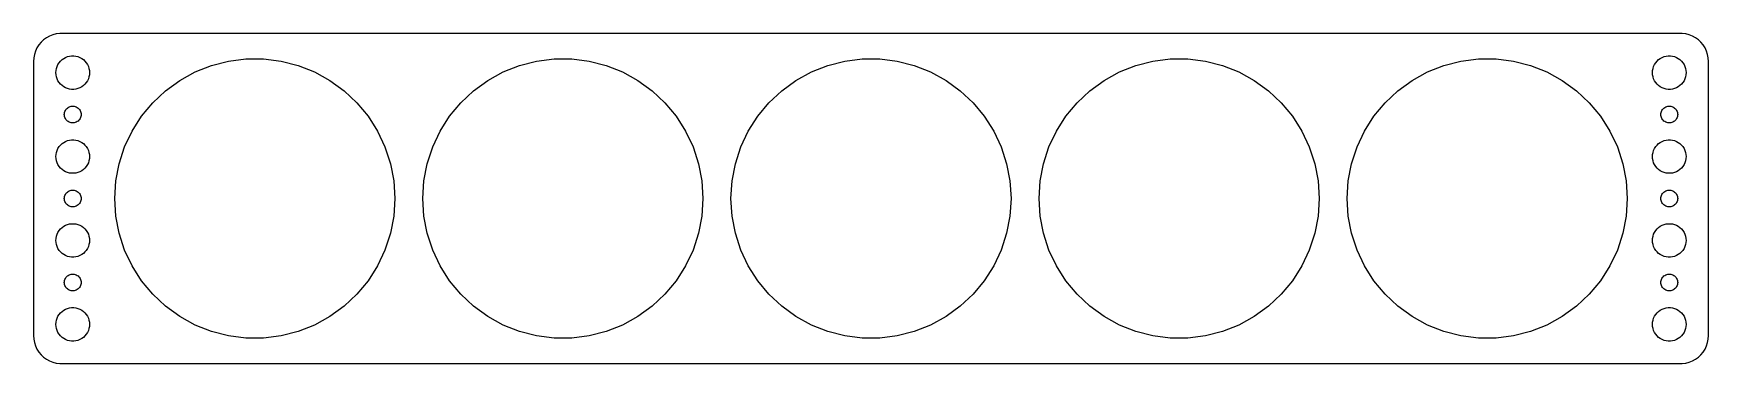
# Model space of a CAD drawing. Header units: metres. Extents: x -150 to 150, y -29 to 29.
import ezdxf

# ---------------------------------------------------------------- set-up
doc = ezdxf.new("R2010")
doc.units = ezdxf.units.M

msp = doc.modelspace()

# ---------------------------------------------------------------- linework, layer by layer
for p, q in [((-148.545, 27.4389), (-148.882, 26.9088)), ((-148.145, 27.9227), (-148.545, 27.4389)), ((-147.687, 28.3526), (-148.145, 27.9227)), ((-147.179, 28.7216), (-147.687, 28.3526)), ((-146.629, 29.0241), (-147.179, 28.7216)), ((-146.045, 29.2553), (-146.629, 29.0241)), ((-145.437, 29.4114), (-146.045, 29.2553)), ((-144.814, 29.4901), (-145.437, 29.4114)), ((144.814, 29.4901), (-144.814, 29.4901)), ((145.437, 29.4114), (144.814, 29.4901)), ((146.045, 29.2553), (145.437, 29.4114)), ((146.629, 29.0241), (146.045, 29.2553)), ((147.179, 28.7216), (146.629, 29.0241)), ((147.687, 28.3526), (147.179, 28.7216)), ((148.145, 27.9227), (147.687, 28.3526)), ((148.545, 27.4389), (148.145, 27.9227)), ((148.882, 26.9088), (148.545, 27.4389)), ((-149.461, 25.1267), (-149.5, 24.5)), ((-149.5, 24.5), (-149.5, -24.5)), ((-149.343, 25.7434), (-149.461, 25.1267)), ((-149.149, 26.3406), (-149.343, 25.7434)), ((-148.882, 26.9088), (-149.149, 26.3406)), ((-145.289, 23.6044), (-145.129, 23.9453)), ((-145.129, 23.9453), (-144.927, 24.2634)), ((-144.927, 24.2634), (-144.687, 24.5536)), ((-144.687, 24.5536), (-144.412, 24.8115)), ((-144.412, 24.8115), (-144.107, 25.033)), ((-144.107, 25.033), (-143.777, 25.2145)), ((-143.777, 25.2145), (-143.427, 25.3532)), ((-143.427, 25.3532), (-143.062, 25.4469)), ((-143.062, 25.4469), (-142.688, 25.4941)), ((-142.688, 25.4941), (-142.312, 25.4941)), ((-142.312, 25.4941), (-141.938, 25.4469)), ((-141.938, 25.4469), (-141.573, 25.3532)), ((-141.573, 25.3532), (-141.223, 25.2145)), ((-141.223, 25.2145), (-140.893, 25.033)), ((-140.893, 25.033), (-140.588, 24.8115)), ((-140.588, 24.8115), (-140.313, 24.5536)), ((-140.313, 24.5536), (-140.073, 24.2634)), ((-140.073, 24.2634), (-139.871, 23.9453)), ((-139.871, 23.9453), (-139.711, 23.6044)), ((-117.725, 23.7764), (-114.685, 24.5572)), ((-114.685, 24.5572), (-111.57, 24.9507)), ((-111.57, 24.9507), (-108.43, 24.9507)), ((-108.43, 24.9507), (-105.315, 24.5572)), ((-105.315, 24.5572), (-102.275, 23.7764)), ((-62.7254, 23.7764), (-59.6845, 24.5572)), ((-59.6845, 24.5572), (-56.5698, 24.9507)), ((-56.5698, 24.9507), (-53.4302, 24.9507)), ((-53.4302, 24.9507), (-50.3155, 24.5572)), ((-50.3155, 24.5572), (-47.2746, 23.7764)), ((-7.72542, 23.7764), (-4.68452, 24.5572)), ((-4.68452, 24.5572), (-1.56975, 24.9507)), ((-1.56975, 24.9507), (1.56975, 24.9507)), ((1.56975, 24.9507), (4.68452, 24.5572)), ((4.68452, 24.5572), (7.72542, 23.7764)), ((47.2746, 23.7764), (50.3155, 24.5572)), ((50.3155, 24.5572), (53.4302, 24.9507)), ((53.4302, 24.9507), (56.5698, 24.9507)), ((56.5698, 24.9507), (59.6845, 24.5572)), ((59.6845, 24.5572), (62.7254, 23.7764)), ((102.275, 23.7764), (105.315, 24.5572)), ((105.315, 24.5572), (108.43, 24.9507)), ((108.43, 24.9507), (111.57, 24.9507)), ((111.57, 24.9507), (114.685, 24.5572)), ((114.685, 24.5572), (117.725, 23.7764)), ((139.711, 23.6044), (139.871, 23.9453)), ((139.871, 23.9453), (140.073, 24.2634)), ((140.073, 24.2634), (140.313, 24.5536)), ((140.313, 24.5536), (140.588, 24.8115)), ((140.588, 24.8115), (140.893, 25.033)), ((140.893, 25.033), (141.223, 25.2145)), ((141.223, 25.2145), (141.573, 25.3532)), ((141.573, 25.3532), (141.938, 25.4469)), ((141.938, 25.4469), (142.312, 25.4941)), ((142.312, 25.4941), (142.688, 25.4941)), ((142.688, 25.4941), (143.062, 25.4469)), ((143.062, 25.4469), (143.427, 25.3532)), ((143.427, 25.3532), (143.777, 25.2145)), ((143.777, 25.2145), (144.107, 25.033)), ((144.107, 25.033), (144.412, 24.8115)), ((144.412, 24.8115), (144.687, 24.5536)), ((144.687, 24.5536), (144.927, 24.2634)), ((144.927, 24.2634), (145.129, 23.9453)), ((145.129, 23.9453), (145.289, 23.6044)), ((149.149, 26.3406), (148.882, 26.9088)), ((149.343, 25.7434), (149.149, 26.3406)), ((149.461, 25.1267), (149.343, 25.7434)), ((149.5, 24.5), (149.461, 25.1267)), ((149.5, -24.5), (149.5, 24.5)), ((-145.5, 22.5), (-145.476, 22.876)), ((-145.476, 22.124), (-145.5, 22.5)), ((-145.476, 22.876), (-145.406, 23.2461)), ((-145.406, 21.7539), (-145.476, 22.124)), ((-145.406, 23.2461), (-145.289, 23.6044)), ((-145.289, 21.3956), (-145.406, 21.7539)), ((-145.129, 21.0547), (-145.289, 21.3956)), ((-144.927, 20.7366), (-145.129, 21.0547)), ((-139.871, 21.0547), (-140.073, 20.7366)), ((-139.711, 21.3956), (-139.871, 21.0547)), ((-139.711, 23.6044), (-139.594, 23.2461)), ((-139.594, 21.7539), (-139.711, 21.3956)), ((-139.594, 23.2461), (-139.524, 22.876)), ((-139.524, 22.124), (-139.594, 21.7539)), ((-139.524, 22.876), (-139.5, 22.5)), ((-139.5, 22.5), (-139.524, 22.124)), ((-125.936, 19.2628), (-123.396, 21.1082)), ((-123.396, 21.1082), (-120.644, 22.6207)), ((-120.644, 22.6207), (-117.725, 23.7764)), ((-102.275, 23.7764), (-99.3555, 22.6207)), ((-99.3555, 22.6207), (-96.6043, 21.1082)), ((-96.6043, 21.1082), (-94.0644, 19.2628)), ((-70.9356, 19.2628), (-68.3957, 21.1082)), ((-68.3957, 21.1082), (-65.6445, 22.6207)), ((-65.6445, 22.6207), (-62.7254, 23.7764)), ((-47.2746, 23.7764), (-44.3555, 22.6207)), ((-44.3555, 22.6207), (-41.6043, 21.1082)), ((-41.6043, 21.1082), (-39.0644, 19.2628)), ((-15.9356, 19.2628), (-13.3957, 21.1082)), ((-13.3957, 21.1082), (-10.6445, 22.6207)), ((-10.6445, 22.6207), (-7.72542, 23.7764)), ((7.72542, 23.7764), (10.6445, 22.6207)), ((10.6445, 22.6207), (13.3957, 21.1082)), ((13.3957, 21.1082), (15.9356, 19.2628)), ((39.0644, 19.2628), (41.6043, 21.1082)), ((41.6043, 21.1082), (44.3555, 22.6207)), ((44.3555, 22.6207), (47.2746, 23.7764)), ((62.7254, 23.7764), (65.6445, 22.6207)), ((65.6445, 22.6207), (68.3957, 21.1082)), ((68.3957, 21.1082), (70.9356, 19.2628)), ((94.0644, 19.2628), (96.6043, 21.1082)), ((96.6043, 21.1082), (99.3555, 22.6207)), ((99.3555, 22.6207), (102.275, 23.7764)), ((117.725, 23.7764), (120.644, 22.6207)), ((120.644, 22.6207), (123.396, 21.1082)), ((123.396, 21.1082), (125.936, 19.2628)), ((139.5, 22.5), (139.524, 22.876)), ((139.524, 22.124), (139.5, 22.5)), ((139.524, 22.876), (139.594, 23.2461)), ((139.594, 21.7539), (139.524, 22.124)), ((139.594, 23.2461), (139.711, 23.6044)), ((139.711, 21.3956), (139.594, 21.7539)), ((139.871, 21.0547), (139.711, 21.3956)), ((140.073, 20.7366), (139.871, 21.0547)), ((145.129, 21.0547), (144.927, 20.7366)), ((145.289, 21.3956), (145.129, 21.0547)), ((145.289, 23.6044), (145.406, 23.2461)), ((145.406, 21.7539), (145.289, 21.3956)), ((145.406, 23.2461), (145.476, 22.876)), ((145.476, 22.124), (145.406, 21.7539)), ((145.476, 22.876), (145.5, 22.5)), ((145.5, 22.5), (145.476, 22.124)), ((-144.687, 20.4464), (-144.927, 20.7366)), ((-144.412, 20.1884), (-144.687, 20.4464)), ((-144.107, 19.967), (-144.412, 20.1884)), ((-143.777, 19.7855), (-144.107, 19.967)), ((-143.427, 19.6468), (-143.777, 19.7855)), ((-143.062, 19.5531), (-143.427, 19.6468)), ((-142.688, 19.5059), (-143.062, 19.5531)), ((-142.312, 19.5059), (-142.688, 19.5059)), ((-141.938, 19.5531), (-142.312, 19.5059)), ((-141.573, 19.6468), (-141.938, 19.5531)), ((-141.223, 19.7855), (-141.573, 19.6468)), ((-140.893, 19.967), (-141.223, 19.7855)), ((-140.588, 20.1884), (-140.893, 19.967)), ((-140.313, 20.4464), (-140.588, 20.1884)), ((-140.073, 20.7366), (-140.313, 20.4464)), ((-128.224, 17.1137), (-125.936, 19.2628)), ((-94.0644, 19.2628), (-91.7758, 17.1137)), ((-73.2242, 17.1137), (-70.9356, 19.2628)), ((-39.0644, 19.2628), (-36.7758, 17.1137)), ((-18.2242, 17.1137), (-15.9356, 19.2628)), ((15.9356, 19.2628), (18.2242, 17.1137)), ((36.7758, 17.1137), (39.0644, 19.2628)), ((70.9356, 19.2628), (73.2242, 17.1137)), ((91.7758, 17.1137), (94.0644, 19.2628)), ((125.936, 19.2628), (128.224, 17.1137)), ((140.313, 20.4464), (140.073, 20.7366)), ((140.588, 20.1884), (140.313, 20.4464)), ((140.893, 19.967), (140.588, 20.1884)), ((141.223, 19.7855), (140.893, 19.967)), ((141.573, 19.6468), (141.223, 19.7855)), ((141.938, 19.5531), (141.573, 19.6468)), ((142.312, 19.5059), (141.938, 19.5531)), ((142.688, 19.5059), (142.312, 19.5059)), ((143.062, 19.5531), (142.688, 19.5059)), ((143.427, 19.6468), (143.062, 19.5531)), ((143.777, 19.7855), (143.427, 19.6468)), ((144.107, 19.967), (143.777, 19.7855)), ((144.412, 20.1884), (144.107, 19.967)), ((144.687, 20.4464), (144.412, 20.1884)), ((144.927, 20.7366), (144.687, 20.4464)), ((-144, 15), (-143.988, 15.188)), ((-143.988, 14.812), (-144, 15)), ((-143.988, 15.188), (-143.953, 15.373)), ((-143.953, 15.373), (-143.895, 15.5522)), ((-143.895, 15.5522), (-143.814, 15.7226)), ((-143.814, 15.7226), (-143.714, 15.8817)), ((-143.714, 15.8817), (-143.593, 16.0268)), ((-143.593, 16.0268), (-143.456, 16.1558)), ((-143.456, 16.1558), (-143.304, 16.2665)), ((-143.304, 16.2665), (-143.139, 16.3572)), ((-143.139, 16.3572), (-142.964, 16.4266)), ((-142.964, 16.4266), (-142.781, 16.4734)), ((-142.781, 16.4734), (-142.594, 16.497)), ((-142.594, 16.497), (-142.406, 16.497)), ((-142.406, 16.497), (-142.219, 16.4734)), ((-142.219, 16.4734), (-142.036, 16.4266)), ((-142.036, 16.4266), (-141.861, 16.3572)), ((-141.861, 16.3572), (-141.696, 16.2665)), ((-141.696, 16.2665), (-141.544, 16.1558)), ((-141.544, 16.1558), (-141.407, 16.0268)), ((-141.407, 16.0268), (-141.286, 15.8817)), ((-141.286, 15.8817), (-141.186, 15.7226)), ((-141.186, 15.7226), (-141.105, 15.5522)), ((-141.105, 15.5522), (-141.047, 15.373)), ((-141.047, 15.373), (-141.012, 15.188)), ((-141.012, 15.188), (-141, 15)), ((-141, 15), (-141.012, 14.812)), ((-130.225, 14.6946), (-128.224, 17.1137)), ((-91.7758, 17.1137), (-89.7746, 14.6946)), ((-75.2254, 14.6946), (-73.2242, 17.1137)), ((-36.7758, 17.1137), (-34.7746, 14.6946)), ((-20.2254, 14.6946), (-18.2242, 17.1137)), ((18.2242, 17.1137), (20.2254, 14.6946)), ((34.7746, 14.6946), (36.7758, 17.1137)), ((73.2242, 17.1137), (75.2254, 14.6946)), ((89.7746, 14.6946), (91.7758, 17.1137)), ((128.224, 17.1137), (130.225, 14.6946)), ((141, 15), (141.012, 15.188)), ((141.012, 14.812), (141, 15)), ((141.012, 15.188), (141.047, 15.373)), ((141.047, 15.373), (141.105, 15.5522)), ((141.105, 15.5522), (141.186, 15.7226)), ((141.186, 15.7226), (141.286, 15.8817)), ((141.286, 15.8817), (141.407, 16.0268)), ((141.407, 16.0268), (141.544, 16.1558)), ((141.544, 16.1558), (141.696, 16.2665)), ((141.696, 16.2665), (141.861, 16.3572)), ((141.861, 16.3572), (142.036, 16.4266)), ((142.036, 16.4266), (142.219, 16.4734)), ((142.219, 16.4734), (142.406, 16.497)), ((142.406, 16.497), (142.594, 16.497)), ((142.594, 16.497), (142.781, 16.4734)), ((142.781, 16.4734), (142.964, 16.4266)), ((142.964, 16.4266), (143.139, 16.3572)), ((143.139, 16.3572), (143.304, 16.2665)), ((143.304, 16.2665), (143.456, 16.1558)), ((143.456, 16.1558), (143.593, 16.0268)), ((143.593, 16.0268), (143.714, 15.8817)), ((143.714, 15.8817), (143.814, 15.7226)), ((143.814, 15.7226), (143.895, 15.5522)), ((143.895, 15.5522), (143.953, 15.373)), ((143.953, 15.373), (143.988, 15.188)), ((143.988, 15.188), (144, 15)), ((144, 15), (143.988, 14.812)), ((-143.953, 14.627), (-143.988, 14.812)), ((-143.895, 14.4478), (-143.953, 14.627)), ((-143.814, 14.2774), (-143.895, 14.4478)), ((-143.714, 14.1183), (-143.814, 14.2774)), ((-143.593, 13.9732), (-143.714, 14.1183)), ((-143.456, 13.8442), (-143.593, 13.9732)), ((-143.304, 13.7335), (-143.456, 13.8442)), ((-143.139, 13.6427), (-143.304, 13.7335)), ((-142.964, 13.5734), (-143.139, 13.6427)), ((-142.781, 13.5266), (-142.964, 13.5734)), ((-142.594, 13.5029), (-142.781, 13.5266)), ((-142.406, 13.5029), (-142.594, 13.5029)), ((-142.219, 13.5266), (-142.406, 13.5029)), ((-142.036, 13.5734), (-142.219, 13.5266)), ((-141.861, 13.6427), (-142.036, 13.5734)), ((-141.696, 13.7335), (-141.861, 13.6427)), ((-141.544, 13.8442), (-141.696, 13.7335)), ((-141.407, 13.9732), (-141.544, 13.8442)), ((-141.286, 14.1183), (-141.407, 13.9732)), ((-141.186, 14.2774), (-141.286, 14.1183)), ((-141.105, 14.4478), (-141.186, 14.2774)), ((-141.047, 14.627), (-141.105, 14.4478)), ((-141.012, 14.812), (-141.047, 14.627)), ((-133.244, 9.20311), (-131.908, 12.0438)), ((-131.908, 12.0438), (-130.225, 14.6946)), ((-89.7746, 14.6946), (-88.0923, 12.0438)), ((-88.0923, 12.0438), (-86.7556, 9.20311)), ((-78.2444, 9.20311), (-76.9077, 12.0438)), ((-76.9077, 12.0438), (-75.2254, 14.6946)), ((-34.7746, 14.6946), (-33.0923, 12.0438)), ((-33.0923, 12.0438), (-31.7556, 9.20311)), ((-23.2444, 9.20311), (-21.9077, 12.0438)), ((-21.9077, 12.0438), (-20.2254, 14.6946)), ((20.2254, 14.6946), (21.9077, 12.0438)), ((21.9077, 12.0438), (23.2444, 9.20311)), ((31.7556, 9.20311), (33.0923, 12.0438)), ((33.0923, 12.0438), (34.7746, 14.6946)), ((75.2254, 14.6946), (76.9077, 12.0438)), ((76.9077, 12.0438), (78.2444, 9.20311)), ((86.7556, 9.20311), (88.0923, 12.0438)), ((88.0923, 12.0438), (89.7746, 14.6946)), ((130.225, 14.6946), (131.908, 12.0438)), ((131.908, 12.0438), (133.244, 9.20311)), ((141.047, 14.627), (141.012, 14.812)), ((141.105, 14.4478), (141.047, 14.627)), ((141.186, 14.2774), (141.105, 14.4478)), ((141.286, 14.1183), (141.186, 14.2774)), ((141.407, 13.9732), (141.286, 14.1183)), ((141.544, 13.8442), (141.407, 13.9732)), ((141.696, 13.7335), (141.544, 13.8442)), ((141.861, 13.6427), (141.696, 13.7335)), ((142.036, 13.5734), (141.861, 13.6427)), ((142.219, 13.5266), (142.036, 13.5734)), ((142.406, 13.5029), (142.219, 13.5266)), ((142.594, 13.5029), (142.406, 13.5029)), ((142.781, 13.5266), (142.594, 13.5029)), ((142.964, 13.5734), (142.781, 13.5266)), ((143.139, 13.6427), (142.964, 13.5734)), ((143.304, 13.7335), (143.139, 13.6427)), ((143.456, 13.8442), (143.304, 13.7335)), ((143.593, 13.9732), (143.456, 13.8442)), ((143.714, 14.1183), (143.593, 13.9732)), ((143.814, 14.2774), (143.714, 14.1183)), ((143.895, 14.4478), (143.814, 14.2774)), ((143.953, 14.627), (143.895, 14.4478)), ((143.988, 14.812), (143.953, 14.627)), ((-145.129, 8.94525), (-144.927, 9.26335)), ((-144.927, 9.26335), (-144.687, 9.55363)), ((-144.687, 9.55363), (-144.412, 9.81154)), ((-144.412, 9.81154), (-144.107, 10.033)), ((-144.107, 10.033), (-143.777, 10.2145)), ((-143.777, 10.2145), (-143.427, 10.3532)), ((-143.427, 10.3532), (-143.062, 10.4469)), ((-143.062, 10.4469), (-142.688, 10.4941)), ((-142.688, 10.4941), (-142.312, 10.4941)), ((-142.312, 10.4941), (-141.938, 10.4469)), ((-141.938, 10.4469), (-141.573, 10.3532)), ((-141.573, 10.3532), (-141.223, 10.2145)), ((-141.223, 10.2145), (-140.893, 10.033)), ((-140.893, 10.033), (-140.588, 9.81154)), ((-140.588, 9.81154), (-140.313, 9.55363)), ((-140.313, 9.55363), (-140.073, 9.26335)), ((-140.073, 9.26335), (-139.871, 8.94525)), ((-134.215, 6.21724), (-133.244, 9.20311)), ((-86.7556, 9.20311), (-85.7854, 6.21724)), ((-79.2146, 6.21724), (-78.2444, 9.20311)), ((-31.7556, 9.20311), (-30.7854, 6.21724)), ((-24.2146, 6.21724), (-23.2444, 9.20311)), ((23.2444, 9.20311), (24.2146, 6.21724)), ((30.7854, 6.21724), (31.7556, 9.20311)), ((78.2444, 9.20311), (79.2146, 6.21724)), ((85.7854, 6.21724), (86.7556, 9.20311)), ((133.244, 9.20311), (134.215, 6.21724)), ((139.871, 8.94525), (140.073, 9.26335)), ((140.073, 9.26335), (140.313, 9.55363)), ((140.313, 9.55363), (140.588, 9.81154)), ((140.588, 9.81154), (140.893, 10.033)), ((140.893, 10.033), (141.223, 10.2145)), ((141.223, 10.2145), (141.573, 10.3532)), ((141.573, 10.3532), (141.938, 10.4469)), ((141.938, 10.4469), (142.312, 10.4941)), ((142.312, 10.4941), (142.688, 10.4941)), ((142.688, 10.4941), (143.062, 10.4469)), ((143.062, 10.4469), (143.427, 10.3532)), ((143.427, 10.3532), (143.777, 10.2145)), ((143.777, 10.2145), (144.107, 10.033)), ((144.107, 10.033), (144.412, 9.81154)), ((144.412, 9.81154), (144.687, 9.55363)), ((144.687, 9.55363), (144.927, 9.26335)), ((144.927, 9.26335), (145.129, 8.94525)), ((-145.5, 7.5), (-145.476, 7.87599)), ((-145.476, 7.12399), (-145.5, 7.5)), ((-145.476, 7.87599), (-145.406, 8.24606)), ((-145.406, 6.75392), (-145.476, 7.12399)), ((-145.406, 8.24606), (-145.289, 8.60437)), ((-145.289, 6.39561), (-145.406, 6.75392)), ((-145.289, 8.60437), (-145.129, 8.94525)), ((-145.129, 6.05473), (-145.289, 6.39561)), ((-144.927, 5.73663), (-145.129, 6.05473)), ((-139.871, 6.05473), (-140.073, 5.73663)), ((-139.871, 8.94525), (-139.711, 8.60437)), ((-139.711, 6.39561), (-139.871, 6.05473)), ((-139.711, 8.60437), (-139.594, 8.24606)), ((-139.594, 6.75392), (-139.711, 6.39561)), ((-139.594, 8.24606), (-139.524, 7.87599)), ((-139.524, 7.12399), (-139.594, 6.75392)), ((-139.524, 7.87599), (-139.5, 7.5)), ((-139.5, 7.5), (-139.524, 7.12399)), ((-134.803, 3.13332), (-134.215, 6.21724)), ((-85.7854, 6.21724), (-85.1971, 3.13332)), ((-79.8029, 3.13332), (-79.2146, 6.21724)), ((-30.7854, 6.21724), (-30.1971, 3.13332)), ((-24.8029, 3.13332), (-24.2146, 6.21724)), ((24.2146, 6.21724), (24.8029, 3.13332)), ((30.1971, 3.13332), (30.7854, 6.21724)), ((79.2146, 6.21724), (79.8029, 3.13332)), ((85.1971, 3.13332), (85.7854, 6.21724)), ((134.215, 6.21724), (134.803, 3.13332)), ((139.5, 7.5), (139.524, 7.87599)), ((139.524, 7.12399), (139.5, 7.5)), ((139.524, 7.87599), (139.594, 8.24606)), ((139.594, 6.75392), (139.524, 7.12399)), ((139.594, 8.24606), (139.711, 8.60437)), ((139.711, 6.39561), (139.594, 6.75392)), ((139.711, 8.60437), (139.871, 8.94525)), ((139.871, 6.05473), (139.711, 6.39561)), ((140.073, 5.73663), (139.871, 6.05473)), ((145.129, 6.05473), (144.927, 5.73663)), ((145.129, 8.94525), (145.289, 8.60437)), ((145.289, 6.39561), (145.129, 6.05473)), ((145.289, 8.60437), (145.406, 8.24606)), ((145.406, 6.75392), (145.289, 6.39561)), ((145.406, 8.24606), (145.476, 7.87599)), ((145.476, 7.12399), (145.406, 6.75392)), ((145.476, 7.87599), (145.5, 7.5)), ((145.5, 7.5), (145.476, 7.12399)), ((-144.687, 5.44635), (-144.927, 5.73663)), ((-144.412, 5.18845), (-144.687, 5.44635)), ((-144.107, 4.96701), (-144.412, 5.18845)), ((-143.777, 4.78551), (-144.107, 4.96701)), ((-143.427, 4.64682), (-143.777, 4.78551)), ((-143.062, 4.55313), (-143.427, 4.64682)), ((-142.688, 4.50591), (-143.062, 4.55313)), ((-142.312, 4.50591), (-142.688, 4.50591)), ((-141.938, 4.55313), (-142.312, 4.50591)), ((-141.573, 4.64682), (-141.938, 4.55313)), ((-141.223, 4.78551), (-141.573, 4.64682)), ((-140.893, 4.96701), (-141.223, 4.78551)), ((-140.588, 5.18845), (-140.893, 4.96701)), ((-140.313, 5.44635), (-140.588, 5.18845)), ((-140.073, 5.73663), (-140.313, 5.44635)), ((-135, 0), (-134.803, 3.13332)), ((-85.1971, 3.13332), (-85, 0)), ((-80, 0), (-79.8029, 3.13332)), ((-30.1971, 3.13332), (-30, 0)), ((-25, 0), (-24.8029, 3.13332)), ((24.8029, 3.13332), (25, 0)), ((30, 0), (30.1971, 3.13332)), ((79.8029, 3.13332), (80, 0)), ((85, 0), (85.1971, 3.13332)), ((134.803, 3.13332), (135, 0)), ((140.313, 5.44635), (140.073, 5.73663)), ((140.588, 5.18845), (140.313, 5.44635)), ((140.893, 4.96701), (140.588, 5.18845)), ((141.223, 4.78551), (140.893, 4.96701)), ((141.573, 4.64682), (141.223, 4.78551)), ((141.938, 4.55313), (141.573, 4.64682)), ((142.312, 4.50591), (141.938, 4.55313)), ((142.688, 4.50591), (142.312, 4.50591)), ((143.062, 4.55313), (142.688, 4.50591)), ((143.427, 4.64682), (143.062, 4.55313)), ((143.777, 4.78551), (143.427, 4.64682)), ((144.107, 4.96701), (143.777, 4.78551)), ((144.412, 5.18845), (144.107, 4.96701)), ((144.687, 5.44635), (144.412, 5.18845)), ((144.927, 5.73663), (144.687, 5.44635)), ((-144, 0), (-143.988, 0.18799)), ((-143.988, -0.18799), (-144, 0)), ((-143.988, 0.18799), (-143.953, 0.37303)), ((-143.953, 0.37303), (-143.895, 0.55219)), ((-143.895, 0.55219), (-143.814, 0.72263)), ((-143.814, 0.72263), (-143.714, 0.88167)), ((-143.714, 0.88167), (-143.593, 1.02681)), ((-143.593, 1.02681), (-143.456, 1.15576)), ((-143.456, 1.15576), (-143.304, 1.26648)), ((-143.304, 1.26648), (-143.139, 1.35724)), ((-143.139, 1.35724), (-142.964, 1.42657)), ((-142.964, 1.42657), (-142.781, 1.47342)), ((-142.781, 1.47342), (-142.594, 1.49704)), ((-142.594, 1.49704), (-142.406, 1.49704)), ((-142.406, 1.49704), (-142.219, 1.47342)), ((-142.219, 1.47342), (-142.036, 1.42657)), ((-142.036, 1.42657), (-141.861, 1.35724)), ((-141.861, 1.35724), (-141.696, 1.26648)), ((-141.696, 1.26648), (-141.544, 1.15576)), ((-141.544, 1.15576), (-141.407, 1.02681)), ((-141.407, 1.02681), (-141.286, 0.88167)), ((-141.286, 0.88167), (-141.186, 0.72263)), ((-141.186, 0.72263), (-141.105, 0.55219)), ((-141.105, 0.55219), (-141.047, 0.37303)), ((-141.047, 0.37303), (-141.012, 0.18799)), ((-141.012, 0.18799), (-141, 0)), ((-141, 0), (-141.012, -0.18799)), ((-134.803, -3.13332), (-135, 0)), ((-85, 0), (-85.1971, -3.13332)), ((-79.8029, -3.13332), (-80, 0)), ((-30, 0), (-30.1971, -3.13332)), ((-24.8029, -3.13332), (-25, 0)), ((25, 0), (24.8029, -3.13332)), ((30.1971, -3.13332), (30, 0)), ((80, 0), (79.8029, -3.13332)), ((85.1971, -3.13332), (85, 0)), ((135, 0), (134.803, -3.13332)), ((141, 0), (141.012, 0.18799)), ((141.012, -0.18799), (141, 0)), ((141.012, 0.18799), (141.047, 0.37303)), ((141.047, 0.37303), (141.105, 0.55219)), ((141.105, 0.55219), (141.186, 0.72263)), ((141.186, 0.72263), (141.286, 0.88167)), ((141.286, 0.88167), (141.407, 1.02681)), ((141.407, 1.02681), (141.544, 1.15576)), ((141.544, 1.15576), (141.696, 1.26648)), ((141.696, 1.26648), (141.861, 1.35724)), ((141.861, 1.35724), (142.036, 1.42657)), ((142.036, 1.42657), (142.219, 1.47342)), ((142.219, 1.47342), (142.406, 1.49704)), ((142.406, 1.49704), (142.594, 1.49704)), ((142.594, 1.49704), (142.781, 1.47342)), ((142.781, 1.47342), (142.964, 1.42657)), ((142.964, 1.42657), (143.139, 1.35724)), ((143.139, 1.35724), (143.304, 1.26648)), ((143.304, 1.26648), (143.456, 1.15576)), ((143.456, 1.15576), (143.593, 1.02681)), ((143.593, 1.02681), (143.714, 0.88167)), ((143.714, 0.88167), (143.814, 0.72263)), ((143.814, 0.72263), (143.895, 0.55219)), ((143.895, 0.55219), (143.953, 0.37303)), ((143.953, 0.37303), (143.988, 0.18799)), ((143.988, 0.18799), (144, 0)), ((144, 0), (143.988, -0.18799)), ((-143.953, -0.37303), (-143.988, -0.18799)), ((-143.895, -0.55219), (-143.953, -0.37303)), ((-143.814, -0.72263), (-143.895, -0.55219)), ((-143.714, -0.88167), (-143.814, -0.72263)), ((-143.593, -1.02681), (-143.714, -0.88167)), ((-143.456, -1.15576), (-143.593, -1.02681)), ((-143.304, -1.26648), (-143.456, -1.15576)), ((-143.139, -1.35724), (-143.304, -1.26648)), ((-142.964, -1.42657), (-143.139, -1.35724)), ((-142.781, -1.47342), (-142.964, -1.42657)), ((-142.594, -1.49704), (-142.781, -1.47342)), ((-142.406, -1.49704), (-142.594, -1.49704)), ((-142.219, -1.47342), (-142.406, -1.49704)), ((-142.036, -1.42657), (-142.219, -1.47342)), ((-141.861, -1.35724), (-142.036, -1.42657)), ((-141.696, -1.26648), (-141.861, -1.35724)), ((-141.544, -1.15576), (-141.696, -1.26648)), ((-141.407, -1.02681), (-141.544, -1.15576)), ((-141.286, -0.88167), (-141.407, -1.02681)), ((-141.186, -0.72263), (-141.286, -0.88167)), ((-141.105, -0.55219), (-141.186, -0.72263)), ((-141.047, -0.37303), (-141.105, -0.55219)), ((-141.012, -0.18799), (-141.047, -0.37303)), ((141.047, -0.37303), (141.012, -0.18799)), ((141.105, -0.55219), (141.047, -0.37303)), ((141.186, -0.72263), (141.105, -0.55219)), ((141.286, -0.88167), (141.186, -0.72263)), ((141.407, -1.02681), (141.286, -0.88167)), ((141.544, -1.15576), (141.407, -1.02681)), ((141.696, -1.26648), (141.544, -1.15576)), ((141.861, -1.35724), (141.696, -1.26648)), ((142.036, -1.42657), (141.861, -1.35724)), ((142.219, -1.47342), (142.036, -1.42657)), ((142.406, -1.49704), (142.219, -1.47342)), ((142.594, -1.49704), (142.406, -1.49704)), ((142.781, -1.47342), (142.594, -1.49704)), ((142.964, -1.42657), (142.781, -1.47342)), ((143.139, -1.35724), (142.964, -1.42657)), ((143.304, -1.26648), (143.139, -1.35724)), ((143.456, -1.15576), (143.304, -1.26648)), ((143.593, -1.02681), (143.456, -1.15576)), ((143.714, -0.88167), (143.593, -1.02681)), ((143.814, -0.72263), (143.714, -0.88167)), ((143.895, -0.55219), (143.814, -0.72263)), ((143.953, -0.37303), (143.895, -0.55219)), ((143.988, -0.18799), (143.953, -0.37303)), ((-145.129, -6.05473), (-144.927, -5.73663)), ((-144.927, -5.73663), (-144.687, -5.44635)), ((-144.687, -5.44635), (-144.412, -5.18845)), ((-144.412, -5.18845), (-144.107, -4.96701)), ((-144.107, -4.96701), (-143.777, -4.78551)), ((-143.777, -4.78551), (-143.427, -4.64682)), ((-143.427, -4.64682), (-143.062, -4.55313)), ((-143.062, -4.55313), (-142.688, -4.50591)), ((-142.688, -4.50591), (-142.312, -4.50591)), ((-142.312, -4.50591), (-141.938, -4.55313)), ((-141.938, -4.55313), (-141.573, -4.64682)), ((-141.573, -4.64682), (-141.223, -4.78551)), ((-141.223, -4.78551), (-140.893, -4.96701)), ((-140.893, -4.96701), (-140.588, -5.18845)), ((-140.588, -5.18845), (-140.313, -5.44635)), ((-140.313, -5.44635), (-140.073, -5.73663)), ((-140.073, -5.73663), (-139.871, -6.05473)), ((-134.215, -6.21724), (-134.803, -3.13332)), ((-85.1971, -3.13332), (-85.7854, -6.21724)), ((-79.2146, -6.21724), (-79.8029, -3.13332)), ((-30.1971, -3.13332), (-30.7854, -6.21724)), ((-24.2146, -6.21724), (-24.8029, -3.13332)), ((24.8029, -3.13332), (24.2146, -6.21724)), ((30.7854, -6.21724), (30.1971, -3.13332)), ((79.8029, -3.13332), (79.2146, -6.21724)), ((85.7854, -6.21724), (85.1971, -3.13332)), ((134.803, -3.13332), (134.215, -6.21724)), ((139.871, -6.05473), (140.073, -5.73663)), ((140.073, -5.73663), (140.313, -5.44635)), ((140.313, -5.44635), (140.588, -5.18845)), ((140.588, -5.18845), (140.893, -4.96701)), ((140.893, -4.96701), (141.223, -4.78551)), ((141.223, -4.78551), (141.573, -4.64682)), ((141.573, -4.64682), (141.938, -4.55313)), ((141.938, -4.55313), (142.312, -4.50591)), ((142.312, -4.50591), (142.688, -4.50591)), ((142.688, -4.50591), (143.062, -4.55313)), ((143.062, -4.55313), (143.427, -4.64682)), ((143.427, -4.64682), (143.777, -4.78551)), ((143.777, -4.78551), (144.107, -4.96701)), ((144.107, -4.96701), (144.412, -5.18845)), ((144.412, -5.18845), (144.687, -5.44635)), ((144.687, -5.44635), (144.927, -5.73663)), ((144.927, -5.73663), (145.129, -6.05473)), ((-145.5, -7.5), (-145.476, -7.12399)), ((-145.476, -7.87599), (-145.5, -7.5)), ((-145.476, -7.12399), (-145.406, -6.75392)), ((-145.406, -8.24606), (-145.476, -7.87599)), ((-145.406, -6.75392), (-145.289, -6.39561)), ((-145.289, -8.60437), (-145.406, -8.24606)), ((-145.289, -6.39561), (-145.129, -6.05473)), ((-145.129, -8.94525), (-145.289, -8.60437)), ((-144.927, -9.26335), (-145.129, -8.94525)), ((-139.871, -8.94525), (-140.073, -9.26335)), ((-139.871, -6.05473), (-139.711, -6.39561)), ((-139.711, -8.60437), (-139.871, -8.94525)), ((-139.711, -6.39561), (-139.594, -6.75392)), ((-139.594, -8.24606), (-139.711, -8.60437)), ((-139.594, -6.75392), (-139.524, -7.12399)), ((-139.524, -7.87599), (-139.594, -8.24606)), ((-139.524, -7.12399), (-139.5, -7.5)), ((-139.5, -7.5), (-139.524, -7.87599)), ((-133.244, -9.20311), (-134.215, -6.21724)), ((-85.7854, -6.21724), (-86.7556, -9.20311)), ((-78.2444, -9.20311), (-79.2146, -6.21724)), ((-30.7854, -6.21724), (-31.7556, -9.20311)), ((-23.2444, -9.20311), (-24.2146, -6.21724)), ((24.2146, -6.21724), (23.2444, -9.20311)), ((31.7556, -9.20311), (30.7854, -6.21724)), ((79.2146, -6.21724), (78.2444, -9.20311)), ((86.7556, -9.20311), (85.7854, -6.21724)), ((134.215, -6.21724), (133.244, -9.20311)), ((139.5, -7.5), (139.524, -7.12399)), ((139.524, -7.87599), (139.5, -7.5)), ((139.524, -7.12399), (139.594, -6.75392)), ((139.594, -8.24606), (139.524, -7.87599)), ((139.594, -6.75392), (139.711, -6.39561)), ((139.711, -8.60437), (139.594, -8.24606)), ((139.711, -6.39561), (139.871, -6.05473)), ((139.871, -8.94525), (139.711, -8.60437)), ((140.073, -9.26335), (139.871, -8.94525)), ((145.129, -8.94525), (144.927, -9.26335)), ((145.129, -6.05473), (145.289, -6.39561)), ((145.289, -8.60437), (145.129, -8.94525)), ((145.289, -6.39561), (145.406, -6.75392)), ((145.406, -8.24606), (145.289, -8.60437)), ((145.406, -6.75392), (145.476, -7.12399)), ((145.476, -7.87599), (145.406, -8.24606)), ((145.476, -7.12399), (145.5, -7.5)), ((145.5, -7.5), (145.476, -7.87599)), ((-144.687, -9.55363), (-144.927, -9.26335)), ((-144.412, -9.81154), (-144.687, -9.55363)), ((-144.107, -10.033), (-144.412, -9.81154)), ((-143.777, -10.2145), (-144.107, -10.033)), ((-143.427, -10.3532), (-143.777, -10.2145)), ((-143.062, -10.4469), (-143.427, -10.3532)), ((-142.688, -10.4941), (-143.062, -10.4469)), ((-142.312, -10.4941), (-142.688, -10.4941)), ((-141.938, -10.4469), (-142.312, -10.4941)), ((-141.573, -10.3532), (-141.938, -10.4469)), ((-141.223, -10.2145), (-141.573, -10.3532)), ((-140.893, -10.033), (-141.223, -10.2145)), ((-140.588, -9.81154), (-140.893, -10.033)), ((-140.313, -9.55363), (-140.588, -9.81154)), ((-140.073, -9.26335), (-140.313, -9.55363)), ((-131.908, -12.0438), (-133.244, -9.20311)), ((-86.7556, -9.20311), (-88.0923, -12.0438)), ((-76.9077, -12.0438), (-78.2444, -9.20311)), ((-31.7556, -9.20311), (-33.0923, -12.0438)), ((-21.9077, -12.0438), (-23.2444, -9.20311)), ((23.2444, -9.20311), (21.9077, -12.0438)), ((33.0923, -12.0438), (31.7556, -9.20311)), ((78.2444, -9.20311), (76.9077, -12.0438)), ((88.0923, -12.0438), (86.7556, -9.20311)), ((133.244, -9.20311), (131.908, -12.0438)), ((140.313, -9.55363), (140.073, -9.26335)), ((140.588, -9.81154), (140.313, -9.55363)), ((140.893, -10.033), (140.588, -9.81154)), ((141.223, -10.2145), (140.893, -10.033)), ((141.573, -10.3532), (141.223, -10.2145)), ((141.938, -10.4469), (141.573, -10.3532)), ((142.312, -10.4941), (141.938, -10.4469)), ((142.688, -10.4941), (142.312, -10.4941)), ((143.062, -10.4469), (142.688, -10.4941)), ((143.427, -10.3532), (143.062, -10.4469)), ((143.777, -10.2145), (143.427, -10.3532)), ((144.107, -10.033), (143.777, -10.2145)), ((144.412, -9.81154), (144.107, -10.033)), ((144.687, -9.55363), (144.412, -9.81154)), ((144.927, -9.26335), (144.687, -9.55363)), ((-144, -15), (-143.988, -14.812)), ((-143.988, -14.812), (-143.953, -14.627)), ((-143.953, -14.627), (-143.895, -14.4478)), ((-143.895, -14.4478), (-143.814, -14.2774)), ((-143.814, -14.2774), (-143.714, -14.1183)), ((-143.714, -14.1183), (-143.593, -13.9732)), ((-143.593, -13.9732), (-143.456, -13.8442)), ((-143.456, -13.8442), (-143.304, -13.7335)), ((-143.304, -13.7335), (-143.139, -13.6427)), ((-143.139, -13.6427), (-142.964, -13.5734)), ((-142.964, -13.5734), (-142.781, -13.5266)), ((-142.781, -13.5266), (-142.594, -13.5029)), ((-142.594, -13.5029), (-142.406, -13.5029)), ((-142.406, -13.5029), (-142.219, -13.5266)), ((-142.219, -13.5266), (-142.036, -13.5734)), ((-142.036, -13.5734), (-141.861, -13.6427)), ((-141.861, -13.6427), (-141.696, -13.7335)), ((-141.696, -13.7335), (-141.544, -13.8442)), ((-141.544, -13.8442), (-141.407, -13.9732)), ((-141.407, -13.9732), (-141.286, -14.1183)), ((-141.286, -14.1183), (-141.186, -14.2774)), ((-141.186, -14.2774), (-141.105, -14.4478)), ((-141.105, -14.4478), (-141.047, -14.627)), ((-141.047, -14.627), (-141.012, -14.812)), ((-141.012, -14.812), (-141, -15)), ((-130.225, -14.6946), (-131.908, -12.0438)), ((-128.224, -17.1137), (-130.225, -14.6946)), ((-89.7746, -14.6946), (-91.7758, -17.1137)), ((-88.0923, -12.0438), (-89.7746, -14.6946)), ((-75.2254, -14.6946), (-76.9077, -12.0438)), ((-73.2242, -17.1137), (-75.2254, -14.6946)), ((-34.7746, -14.6946), (-36.7758, -17.1137)), ((-33.0923, -12.0438), (-34.7746, -14.6946)), ((-20.2254, -14.6946), (-21.9077, -12.0438)), ((-18.2242, -17.1137), (-20.2254, -14.6946)), ((20.2254, -14.6946), (18.2242, -17.1137)), ((21.9077, -12.0438), (20.2254, -14.6946)), ((34.7746, -14.6946), (33.0923, -12.0438)), ((36.7758, -17.1137), (34.7746, -14.6946)), ((75.2254, -14.6946), (73.2242, -17.1137)), ((76.9077, -12.0438), (75.2254, -14.6946)), ((89.7746, -14.6946), (88.0923, -12.0438)), ((91.7758, -17.1137), (89.7746, -14.6946)), ((130.225, -14.6946), (128.224, -17.1137)), ((131.908, -12.0438), (130.225, -14.6946)), ((141, -15), (141.012, -14.812)), ((141.012, -14.812), (141.047, -14.627)), ((141.047, -14.627), (141.105, -14.4478)), ((141.105, -14.4478), (141.186, -14.2774)), ((141.186, -14.2774), (141.286, -14.1183)), ((141.286, -14.1183), (141.407, -13.9732)), ((141.407, -13.9732), (141.544, -13.8442)), ((141.544, -13.8442), (141.696, -13.7335)), ((141.696, -13.7335), (141.861, -13.6427)), ((141.861, -13.6427), (142.036, -13.5734)), ((142.036, -13.5734), (142.219, -13.5266)), ((142.219, -13.5266), (142.406, -13.5029)), ((142.406, -13.5029), (142.594, -13.5029)), ((142.594, -13.5029), (142.781, -13.5266)), ((142.781, -13.5266), (142.964, -13.5734)), ((142.964, -13.5734), (143.139, -13.6427)), ((143.139, -13.6427), (143.304, -13.7335)), ((143.304, -13.7335), (143.456, -13.8442)), ((143.456, -13.8442), (143.593, -13.9732)), ((143.593, -13.9732), (143.714, -14.1183)), ((143.714, -14.1183), (143.814, -14.2774)), ((143.814, -14.2774), (143.895, -14.4478)), ((143.895, -14.4478), (143.953, -14.627)), ((143.953, -14.627), (143.988, -14.812)), ((143.988, -14.812), (144, -15)), ((-143.988, -15.188), (-144, -15)), ((-143.953, -15.373), (-143.988, -15.188)), ((-143.895, -15.5522), (-143.953, -15.373)), ((-143.814, -15.7226), (-143.895, -15.5522)), ((-143.714, -15.8817), (-143.814, -15.7226)), ((-143.593, -16.0268), (-143.714, -15.8817)), ((-143.456, -16.1558), (-143.593, -16.0268)), ((-143.304, -16.2665), (-143.456, -16.1558)), ((-143.139, -16.3572), (-143.304, -16.2665)), ((-142.964, -16.4266), (-143.139, -16.3572)), ((-142.781, -16.4734), (-142.964, -16.4266)), ((-142.594, -16.497), (-142.781, -16.4734)), ((-142.406, -16.497), (-142.594, -16.497)), ((-142.219, -16.4734), (-142.406, -16.497)), ((-142.036, -16.4266), (-142.219, -16.4734)), ((-141.861, -16.3572), (-142.036, -16.4266)), ((-141.696, -16.2665), (-141.861, -16.3572)), ((-141.544, -16.1558), (-141.696, -16.2665)), ((-141.407, -16.0268), (-141.544, -16.1558)), ((-141.286, -15.8817), (-141.407, -16.0268)), ((-141.186, -15.7226), (-141.286, -15.8817)), ((-141.105, -15.5522), (-141.186, -15.7226)), ((-141.047, -15.373), (-141.105, -15.5522)), ((-141.012, -15.188), (-141.047, -15.373)), ((-141, -15), (-141.012, -15.188)), ((-125.936, -19.2628), (-128.224, -17.1137)), ((-91.7758, -17.1137), (-94.0644, -19.2628)), ((-70.9356, -19.2628), (-73.2242, -17.1137)), ((-36.7758, -17.1137), (-39.0644, -19.2628)), ((-15.9356, -19.2628), (-18.2242, -17.1137)), ((18.2242, -17.1137), (15.9356, -19.2628)), ((39.0644, -19.2628), (36.7758, -17.1137)), ((73.2242, -17.1137), (70.9356, -19.2628)), ((94.0644, -19.2628), (91.7758, -17.1137)), ((128.224, -17.1137), (125.936, -19.2628)), ((141.012, -15.188), (141, -15)), ((141.047, -15.373), (141.012, -15.188)), ((141.105, -15.5522), (141.047, -15.373)), ((141.186, -15.7226), (141.105, -15.5522)), ((141.286, -15.8817), (141.186, -15.7226)), ((141.407, -16.0268), (141.286, -15.8817)), ((141.544, -16.1558), (141.407, -16.0268)), ((141.696, -16.2665), (141.544, -16.1558)), ((141.861, -16.3572), (141.696, -16.2665)), ((142.036, -16.4266), (141.861, -16.3572)), ((142.219, -16.4734), (142.036, -16.4266)), ((142.406, -16.497), (142.219, -16.4734)), ((142.594, -16.497), (142.406, -16.497)), ((142.781, -16.4734), (142.594, -16.497)), ((142.964, -16.4266), (142.781, -16.4734)), ((143.139, -16.3572), (142.964, -16.4266)), ((143.304, -16.2665), (143.139, -16.3572)), ((143.456, -16.1558), (143.304, -16.2665)), ((143.593, -16.0268), (143.456, -16.1558)), ((143.714, -15.8817), (143.593, -16.0268)), ((143.814, -15.7226), (143.714, -15.8817)), ((143.895, -15.5522), (143.814, -15.7226)), ((143.953, -15.373), (143.895, -15.5522)), ((143.988, -15.188), (143.953, -15.373)), ((144, -15), (143.988, -15.188)), ((-145.129, -21.0547), (-144.927, -20.7366)), ((-144.927, -20.7366), (-144.687, -20.4464)), ((-144.687, -20.4464), (-144.412, -20.1884)), ((-144.412, -20.1884), (-144.107, -19.967)), ((-144.107, -19.967), (-143.777, -19.7855)), ((-143.777, -19.7855), (-143.427, -19.6468)), ((-143.427, -19.6468), (-143.062, -19.5531)), ((-143.062, -19.5531), (-142.688, -19.5059)), ((-142.688, -19.5059), (-142.312, -19.5059)), ((-142.312, -19.5059), (-141.938, -19.5531)), ((-141.938, -19.5531), (-141.573, -19.6468)), ((-141.573, -19.6468), (-141.223, -19.7855)), ((-141.223, -19.7855), (-140.893, -19.967)), ((-140.893, -19.967), (-140.588, -20.1884)), ((-140.588, -20.1884), (-140.313, -20.4464)), ((-140.313, -20.4464), (-140.073, -20.7366)), ((-140.073, -20.7366), (-139.871, -21.0547)), ((-123.396, -21.1082), (-125.936, -19.2628)), ((-94.0644, -19.2628), (-96.6043, -21.1082)), ((-68.3957, -21.1082), (-70.9356, -19.2628)), ((-39.0644, -19.2628), (-41.6043, -21.1082)), ((-13.3957, -21.1082), (-15.9356, -19.2628)), ((15.9356, -19.2628), (13.3957, -21.1082)), ((41.6043, -21.1082), (39.0644, -19.2628)), ((70.9356, -19.2628), (68.3957, -21.1082)), ((96.6043, -21.1082), (94.0644, -19.2628)), ((125.936, -19.2628), (123.396, -21.1082)), ((139.871, -21.0547), (140.073, -20.7366)), ((140.073, -20.7366), (140.313, -20.4464)), ((140.313, -20.4464), (140.588, -20.1884)), ((140.588, -20.1884), (140.893, -19.967)), ((140.893, -19.967), (141.223, -19.7855)), ((141.223, -19.7855), (141.573, -19.6468)), ((141.573, -19.6468), (141.938, -19.5531)), ((141.938, -19.5531), (142.312, -19.5059)), ((142.312, -19.5059), (142.688, -19.5059)), ((142.688, -19.5059), (143.062, -19.5531)), ((143.062, -19.5531), (143.427, -19.6468)), ((143.427, -19.6468), (143.777, -19.7855)), ((143.777, -19.7855), (144.107, -19.967)), ((144.107, -19.967), (144.412, -20.1884)), ((144.412, -20.1884), (144.687, -20.4464)), ((144.687, -20.4464), (144.927, -20.7366)), ((144.927, -20.7366), (145.129, -21.0547)), ((-145.5, -22.5), (-145.476, -22.124)), ((-145.476, -22.876), (-145.5, -22.5)), ((-145.476, -22.124), (-145.406, -21.7539)), ((-145.406, -23.2461), (-145.476, -22.876)), ((-145.406, -21.7539), (-145.289, -21.3956)), ((-145.289, -23.6044), (-145.406, -23.2461)), ((-145.289, -21.3956), (-145.129, -21.0547)), ((-145.129, -23.9453), (-145.289, -23.6044)), ((-139.871, -21.0547), (-139.711, -21.3956)), ((-139.711, -23.6044), (-139.871, -23.9453)), ((-139.711, -21.3956), (-139.594, -21.7539)), ((-139.594, -23.2461), (-139.711, -23.6044)), ((-139.594, -21.7539), (-139.524, -22.124)), ((-139.524, -22.876), (-139.594, -23.2461)), ((-139.524, -22.124), (-139.5, -22.5)), ((-139.5, -22.5), (-139.524, -22.876)), ((-120.644, -22.6207), (-123.396, -21.1082)), ((-117.725, -23.7764), (-120.644, -22.6207)), ((-114.685, -24.5572), (-117.725, -23.7764)), ((-102.275, -23.7764), (-105.315, -24.5572)), ((-99.3555, -22.6207), (-102.275, -23.7764)), ((-96.6043, -21.1082), (-99.3555, -22.6207)), ((-65.6445, -22.6207), (-68.3957, -21.1082)), ((-62.7254, -23.7764), (-65.6445, -22.6207)), ((-59.6845, -24.5572), (-62.7254, -23.7764)), ((-47.2746, -23.7764), (-50.3155, -24.5572)), ((-44.3555, -22.6207), (-47.2746, -23.7764)), ((-41.6043, -21.1082), (-44.3555, -22.6207)), ((-10.6445, -22.6207), (-13.3957, -21.1082)), ((-7.72542, -23.7764), (-10.6445, -22.6207)), ((-4.68452, -24.5572), (-7.72542, -23.7764)), ((7.72542, -23.7764), (4.68452, -24.5572)), ((10.6445, -22.6207), (7.72542, -23.7764)), ((13.3957, -21.1082), (10.6445, -22.6207)), ((44.3555, -22.6207), (41.6043, -21.1082)), ((47.2746, -23.7764), (44.3555, -22.6207)), ((50.3155, -24.5572), (47.2746, -23.7764)), ((62.7254, -23.7764), (59.6845, -24.5572)), ((65.6445, -22.6207), (62.7254, -23.7764)), ((68.3957, -21.1082), (65.6445, -22.6207)), ((99.3555, -22.6207), (96.6043, -21.1082)), ((102.275, -23.7764), (99.3555, -22.6207)), ((105.315, -24.5572), (102.275, -23.7764)), ((117.725, -23.7764), (114.685, -24.5572)), ((120.644, -22.6207), (117.725, -23.7764)), ((123.396, -21.1082), (120.644, -22.6207)), ((139.5, -22.5), (139.524, -22.124)), ((139.524, -22.876), (139.5, -22.5)), ((139.524, -22.124), (139.594, -21.7539)), ((139.594, -23.2461), (139.524, -22.876)), ((139.594, -21.7539), (139.711, -21.3956)), ((139.711, -23.6044), (139.594, -23.2461)), ((139.711, -21.3956), (139.871, -21.0547)), ((139.871, -23.9453), (139.711, -23.6044)), ((145.129, -21.0547), (145.289, -21.3956)), ((145.289, -23.6044), (145.129, -23.9453)), ((145.289, -21.3956), (145.406, -21.7539)), ((145.406, -23.2461), (145.289, -23.6044)), ((145.406, -21.7539), (145.476, -22.124)), ((145.476, -22.876), (145.406, -23.2461)), ((145.476, -22.124), (145.5, -22.5)), ((145.5, -22.5), (145.476, -22.876)), ((-149.5, -24.5), (-149.461, -25.1267)), ((-149.461, -25.1267), (-149.343, -25.7434)), ((-149.343, -25.7434), (-149.149, -26.3406)), ((-149.149, -26.3406), (-148.882, -26.9088)), ((-148.882, -26.9088), (-148.545, -27.4389)), ((-144.927, -24.2634), (-145.129, -23.9453)), ((-144.687, -24.5536), (-144.927, -24.2634)), ((-144.412, -24.8115), (-144.687, -24.5536)), ((-144.107, -25.033), (-144.412, -24.8115)), ((-143.777, -25.2145), (-144.107, -25.033)), ((-143.427, -25.3532), (-143.777, -25.2145)), ((-143.062, -25.4469), (-143.427, -25.3532)), ((-142.688, -25.4941), (-143.062, -25.4469)), ((-142.312, -25.4941), (-142.688, -25.4941)), ((-141.938, -25.4469), (-142.312, -25.4941)), ((-141.573, -25.3532), (-141.938, -25.4469)), ((-141.223, -25.2145), (-141.573, -25.3532)), ((-140.893, -25.033), (-141.223, -25.2145)), ((-140.588, -24.8115), (-140.893, -25.033)), ((-140.313, -24.5536), (-140.588, -24.8115)), ((-140.073, -24.2634), (-140.313, -24.5536)), ((-139.871, -23.9453), (-140.073, -24.2634)), ((-111.57, -24.9507), (-114.685, -24.5572)), ((-108.43, -24.9507), (-111.57, -24.9507)), ((-105.315, -24.5572), (-108.43, -24.9507)), ((-56.5698, -24.9507), (-59.6845, -24.5572)), ((-53.4302, -24.9507), (-56.5698, -24.9507)), ((-50.3155, -24.5572), (-53.4302, -24.9507)), ((-1.56975, -24.9507), (-4.68452, -24.5572)), ((1.56975, -24.9507), (-1.56975, -24.9507)), ((4.68452, -24.5572), (1.56975, -24.9507)), ((53.4302, -24.9507), (50.3155, -24.5572)), ((56.5698, -24.9507), (53.4302, -24.9507)), ((59.6845, -24.5572), (56.5698, -24.9507)), ((108.43, -24.9507), (105.315, -24.5572)), ((111.57, -24.9507), (108.43, -24.9507)), ((114.685, -24.5572), (111.57, -24.9507)), ((140.073, -24.2634), (139.871, -23.9453)), ((140.313, -24.5536), (140.073, -24.2634)), ((140.588, -24.8115), (140.313, -24.5536)), ((140.893, -25.033), (140.588, -24.8115)), ((141.223, -25.2145), (140.893, -25.033)), ((141.573, -25.3532), (141.223, -25.2145)), ((141.938, -25.4469), (141.573, -25.3532)), ((142.312, -25.4941), (141.938, -25.4469)), ((142.688, -25.4941), (142.312, -25.4941)), ((143.062, -25.4469), (142.688, -25.4941)), ((143.427, -25.3532), (143.062, -25.4469)), ((143.777, -25.2145), (143.427, -25.3532)), ((144.107, -25.033), (143.777, -25.2145)), ((144.412, -24.8115), (144.107, -25.033)), ((144.687, -24.5536), (144.412, -24.8115)), ((144.927, -24.2634), (144.687, -24.5536)), ((145.129, -23.9453), (144.927, -24.2634)), ((148.545, -27.4389), (148.882, -26.9088)), ((148.882, -26.9088), (149.149, -26.3406)), ((149.149, -26.3406), (149.343, -25.7434)), ((149.343, -25.7434), (149.461, -25.1267)), ((149.461, -25.1267), (149.5, -24.5)), ((-148.545, -27.4389), (-148.145, -27.9227)), ((-148.145, -27.9227), (-147.687, -28.3526)), ((-147.687, -28.3526), (-147.179, -28.7216)), ((-147.179, -28.7216), (-146.629, -29.0241)), ((-146.629, -29.0241), (-146.045, -29.2553)), ((-146.045, -29.2553), (-145.437, -29.4114)), ((-145.437, -29.4114), (-144.814, -29.4901)), ((-144.814, -29.4901), (144.814, -29.4901)), ((144.814, -29.4901), (145.437, -29.4114)), ((145.437, -29.4114), (146.045, -29.2553)), ((146.045, -29.2553), (146.629, -29.0241)), ((146.629, -29.0241), (147.179, -28.7216)), ((147.179, -28.7216), (147.687, -28.3526)), ((147.687, -28.3526), (148.145, -27.9227)), ((148.145, -27.9227), (148.545, -27.4389))]:
    msp.add_line(p, q)

doc.saveas('drawing.dxf')
